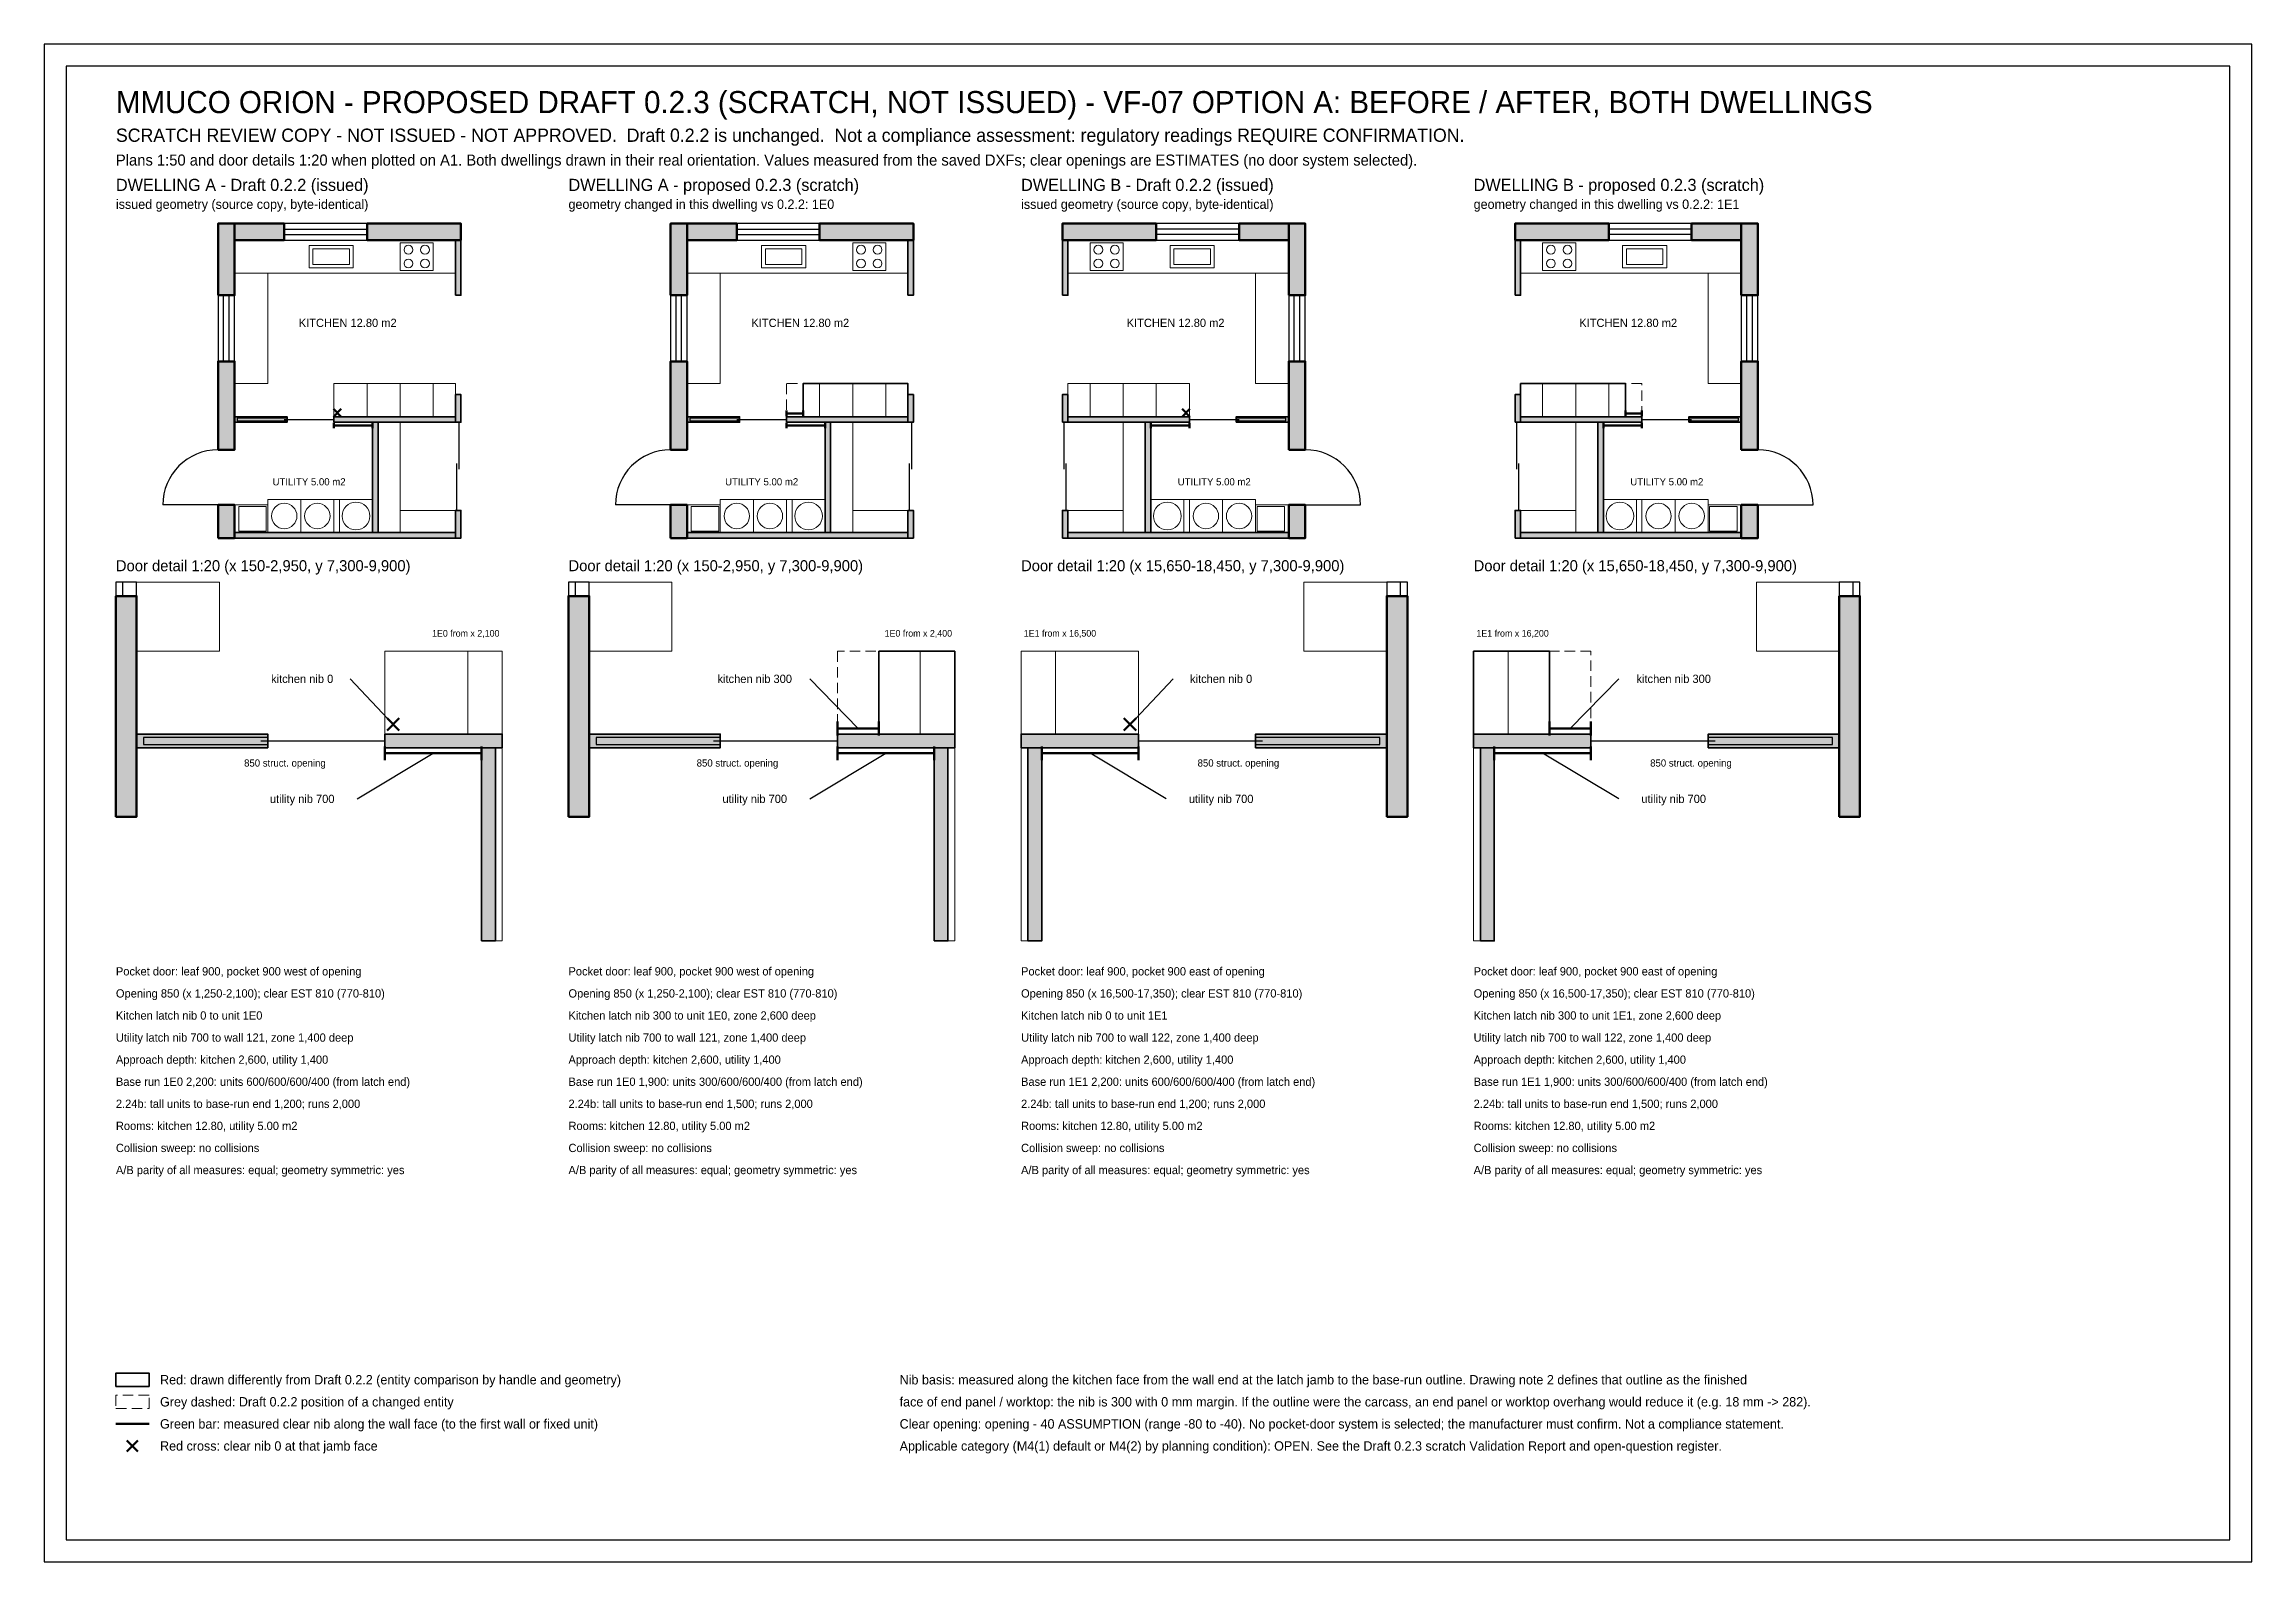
# Model space of a CAD drawing. Header units: millimetres. Extents: x 0 to 40000, y 0 to 27500.
import ezdxf
from ezdxf.enums import TextEntityAlignment as Align

# ---------------------------------------------------------------- set-up
doc = ezdxf.new("R2010")
doc.units = ezdxf.units.MM
doc.header["$LTSCALE"] = 15
doc.linetypes.add('DASHED', pattern=[19.05, 12.7, -6.35])
for name, color, linetype, lineweight in [('A-ANNO-TEXT', 7, 'Continuous', 25), ('A-DOOR', 4, 'Continuous', 25), ('A-FURN', 8, 'Continuous', 18), ('A-GLAZ', 5, 'Continuous', 25), ('A-SANI', 4, 'Continuous', 18), ('A-WALL-EXT', 7, 'Continuous', 50), ('A-WALL-INT', 8, 'Continuous', 35), ('VF07-CHANGE', 1, 'Continuous', 35), ('VF07-DIM', 5, 'Continuous', 25), ('VF07-NIB', 96, 'Continuous', 50), ('VF07-NIB-ZERO', 1, 'Continuous', 50), ('VF07-OLD', 8, 'DASHED', 18)]:
    doc.layers.add(name, color=color, linetype=linetype, lineweight=lineweight)

msp = doc.modelspace()

# ---------------------------------------------------------------- hatches: boundary and pattern name
at = {"layer": 'A-ANNO-TEXT'}
for points in [[(3150, 22950), (3450, 22950), (3450, 24250), (3150, 24250)], [(3450, 23950), (4350, 23950), (4350, 24250), (3450, 24250)], [(5850, 23950), (7550, 23950), (7550, 24250), (5850, 24250)], [(11350, 22950), (11650, 22950), (11650, 24250), (11350, 24250)], [(11650, 23950), (12550, 23950), (12550, 24250), (11650, 24250)], [(14050, 23950), (15750, 23950), (15750, 24250), (14050, 24250)], [(18450, 23950), (20150, 23950), (20150, 24250), (18450, 24250)], [(21650, 23950), (22550, 23950), (22550, 24250), (21650, 24250)], [(22550, 22950), (22850, 22950), (22850, 24250), (22550, 24250)], [(26650, 23950), (28350, 23950), (28350, 24250), (26650, 24250)], [(29850, 23950), (30750, 23950), (30750, 24250), (29850, 24250)], [(30750, 22950), (31050, 22950), (31050, 24250), (30750, 24250)], [(7450, 22950), (7550, 22950), (7550, 23950), (7450, 23950)], [(15650, 22950), (15750, 22950), (15750, 23950), (15650, 23950)], [(18450, 22950), (18550, 22950), (18550, 23950), (18450, 23950)], [(26650, 22950), (26750, 22950), (26750, 23950), (26650, 23950)], [(3150, 20150), (3450, 20150), (3450, 21750), (3150, 21750)], [(11350, 20150), (11650, 20150), (11650, 21750), (11350, 21750)], [(22550, 20150), (22850, 20150), (22850, 21750), (22550, 21750)], [(30750, 20150), (31050, 20150), (31050, 21750), (30750, 21750)], [(7450, 20650), (7550, 20650), (7550, 21150), (7450, 21150)], [(15650, 20650), (15750, 20650), (15750, 21150), (15650, 21150)], [(18450, 20650), (18550, 20650), (18550, 21150), (18450, 21150)], [(26650, 20650), (26750, 20650), (26750, 21150), (26650, 21150)], [(3450, 20650), (4400, 20650), (4400, 20750), (3450, 20750)], [(5250, 20650), (7450, 20650), (7450, 20750), (5250, 20750)], [(5950, 18650), (6050, 18650), (6050, 20650), (5950, 20650)], [(11650, 20650), (12600, 20650), (12600, 20750), (11650, 20750)], [(13450, 20650), (15650, 20650), (15650, 20750), (13450, 20750)], [(14150, 18650), (14250, 18650), (14250, 20650), (14150, 20650)], [(18550, 20650), (20750, 20650), (20750, 20750), (18550, 20750)], [(19950, 18650), (20050, 18650), (20050, 20650), (19950, 20650)], [(21600, 20650), (22550, 20650), (22550, 20750), (21600, 20750)], [(26750, 20650), (28950, 20650), (28950, 20750), (26750, 20750)], [(28150, 18650), (28250, 18650), (28250, 20650), (28150, 20650)], [(29800, 20650), (30750, 20650), (30750, 20750), (29800, 20750)], [(3150, 18550), (3450, 18550), (3450, 19150), (3150, 19150)], [(7450, 18550), (7550, 18550), (7550, 19050), (7450, 19050)], [(11350, 18550), (11650, 18550), (11650, 19150), (11350, 19150)], [(15650, 18550), (15750, 18550), (15750, 19050), (15650, 19050)], [(18450, 18550), (18550, 18550), (18550, 19050), (18450, 19050)], [(22550, 18550), (22850, 18550), (22850, 19150), (22550, 19150)], [(26650, 18550), (26750, 18550), (26750, 19050), (26650, 19050)], [(30750, 18550), (31050, 18550), (31050, 19150), (30750, 19150)], [(3450, 18550), (7450, 18550), (7450, 18650), (3450, 18650)], [(11650, 18550), (15650, 18550), (15650, 18650), (11650, 18650)], [(18550, 18550), (22550, 18550), (22550, 18650), (18550, 18650)], [(26750, 18550), (30750, 18550), (30750, 18650), (26750, 18650)], [(1300, 13500), (1675, 13500), (1675, 17500), (1300, 17500)], [(9500, 13500), (9875, 13500), (9875, 17500), (9500, 17500)], [(24325, 13500), (24700, 13500), (24700, 17500), (24325, 17500)], [(32525, 13500), (32900, 13500), (32900, 17500), (32525, 17500)], [(1675, 14750), (4050, 14750), (4050, 15000), (1675, 15000)], [(6175, 14750), (8300, 14750), (8300, 15000), (6175, 15000)], [(9875, 14750), (12250, 14750), (12250, 15000), (9875, 15000)], [(14375, 14750), (16500, 14750), (16500, 15000), (14375, 15000)], [(17700, 14750), (19825, 14750), (19825, 15000), (17700, 15000)], [(21950, 14750), (24325, 14750), (24325, 15000), (21950, 15000)], [(25900, 14750), (28025, 14750), (28025, 15000), (25900, 15000)], [(30150, 14750), (32525, 14750), (32525, 15000), (30150, 15000)], [(7925, 11250), (8175, 11250), (8175, 14750), (7925, 14750)], [(16125, 11250), (16375, 11250), (16375, 14750), (16125, 14750)], [(17825, 11250), (18075, 11250), (18075, 14750), (17825, 14750)], [(26025, 11250), (26275, 11250), (26275, 14750), (26025, 14750)]]:
    msp.add_hatch(color=256, dxfattribs=at).paths.add_polyline_path(points)

# ---------------------------------------------------------------- linework, layer by layer
for points in [[(0, 0), (40000, 0), (40000, 27500), (0, 27500)], [(400, 400), (39600, 400), (39600, 27100), (400, 27100)]]:
    msp.add_lwpolyline(points, close=True, dxfattribs=at)
at = {"layer": 'A-DOOR'}
for p, q in [((4350, 20700), (5250, 20700)), ((7520, 19800), (7520, 20650)), ((12550, 20700), (13450, 20700)), ((15720, 19800), (15720, 20650)), ((18480, 19800), (18480, 20650)), ((20750, 20700), (21650, 20700)), ((26680, 19800), (26680, 20650)), ((28950, 20700), (29850, 20700)), ((7480, 19050), (7480, 19900)), ((15680, 19050), (15680, 19900)), ((18520, 19050), (18520, 19900)), ((26720, 19050), (26720, 19900)), ((3150, 19150), (2150, 19150)), ((11350, 19150), (10350, 19150)), ((22850, 19150), (23850, 19150)), ((31050, 19150), (32050, 19150)), ((3925, 14875), (6175, 14875)), ((12125, 14875), (14375, 14875)), ((19825, 14875), (22075, 14875)), ((28025, 14875), (30275, 14875))]:
    msp.add_line(p, q, dxfattribs=at)
for points in [[(3500, 20675), (4400, 20675), (4400, 20725), (3500, 20725)], [(11700, 20675), (12600, 20675), (12600, 20725), (11700, 20725)], [(21600, 20675), (22500, 20675), (22500, 20725), (21600, 20725)], [(29800, 20675), (30700, 20675), (30700, 20725), (29800, 20725)], [(1800, 14812), (4050, 14812), (4050, 14938), (1800, 14938)], [(10000, 14812), (12250, 14812), (12250, 14938), (10000, 14938)], [(21950, 14812), (24200, 14812), (24200, 14938), (21950, 14938)], [(30150, 14812), (32400, 14812), (32400, 14938), (30150, 14938)]]:
    msp.add_lwpolyline(points, close=True, dxfattribs=at)
for centre, start, end in [((3150, 19150), 90, 180), ((11350, 19150), 90, 180), ((22850, 19150), 0, 90), ((31050, 19150), 0, 90)]:
    msp.add_arc(centre, 1000, start, end, dxfattribs=at)
at = {"layer": 'A-FURN'}
for p, q in [((5850, 20750), (5850, 21350)), ((6450, 20750), (6450, 21350)), ((7050, 20750), (7050, 21350)), ((14050, 20750), (14050, 21350)), ((14650, 20750), (14650, 21350)), ((15250, 20750), (15250, 21350)), ((18950, 20750), (18950, 21350)), ((19550, 20750), (19550, 21350)), ((20150, 20750), (20150, 21350)), ((27150, 20750), (27150, 21350)), ((27750, 20750), (27750, 21350)), ((28350, 20750), (28350, 21350)), ((7675, 15000), (7675, 16500)), ((15875, 15000), (15875, 16500)), ((18325, 15000), (18325, 16500)), ((26525, 15000), (26525, 16500))]:
    msp.add_line(p, q, dxfattribs=at)
for points in [[(3450, 23350), (7450, 23350), (7450, 23950), (3450, 23950)], [(11650, 23350), (15650, 23350), (15650, 23950), (11650, 23950)], [(18550, 23350), (22550, 23350), (22550, 23950), (18550, 23950)], [(26750, 23350), (30750, 23350), (30750, 23950), (26750, 23950)], [(3450, 21350), (4050, 21350), (4050, 23350), (3450, 23350)], [(11650, 21350), (12250, 21350), (12250, 23350), (11650, 23350)], [(21950, 21350), (22550, 21350), (22550, 23350), (21950, 23350)], [(30150, 21350), (30750, 21350), (30750, 23350), (30150, 23350)], [(5250, 20750), (7450, 20750), (7450, 21350), (5250, 21350)], [(13750, 20750), (15650, 20750), (15650, 21350), (13750, 21350)], [(18550, 20750), (20750, 20750), (20750, 21350), (18550, 21350)], [(26750, 20750), (28650, 20750), (28650, 21350), (26750, 21350)], [(6050, 18650), (6450, 18650), (6450, 20650), (6050, 20650)], [(14250, 18650), (14650, 18650), (14650, 20650), (14250, 20650)], [(19550, 18650), (19950, 18650), (19950, 20650), (19550, 20650)], [(27750, 18650), (28150, 18650), (28150, 20650), (27750, 20650)], [(4050, 18650), (5350, 18650), (5350, 19250), (4050, 19250)], [(5350, 18650), (5950, 18650), (5950, 19250), (5350, 19250)], [(12250, 18650), (13550, 18650), (13550, 19250), (12250, 19250)], [(13550, 18650), (14150, 18650), (14150, 19250), (13550, 19250)], [(20050, 18650), (20650, 18650), (20650, 19250), (20050, 19250)], [(20650, 18650), (21950, 18650), (21950, 19250), (20650, 19250)], [(28250, 18650), (28850, 18650), (28850, 19250), (28250, 19250)], [(28850, 18650), (30150, 18650), (30150, 19250), (28850, 19250)], [(3450, 18650), (4050, 18650), (4050, 19150), (3450, 19150)], [(6450, 18650), (7450, 18650), (7450, 19050), (6450, 19050)], [(11650, 18650), (12250, 18650), (12250, 19150), (11650, 19150)], [(14650, 18650), (15650, 18650), (15650, 19050), (14650, 19050)], [(18550, 18650), (19550, 18650), (19550, 19050), (18550, 19050)], [(21950, 18650), (22550, 18650), (22550, 19150), (21950, 19150)], [(26750, 18650), (27750, 18650), (27750, 19050), (26750, 19050)], [(30150, 18650), (30750, 18650), (30750, 19150), (30150, 19150)], [(1675, 16500), (3175, 16500), (3175, 17750), (1675, 17750)], [(9875, 16500), (11375, 16500), (11375, 17750), (9875, 17750)], [(22825, 16500), (24325, 16500), (24325, 17750), (22825, 17750)], [(31025, 16500), (32525, 16500), (32525, 17750), (31025, 17750)], [(6175, 15000), (8300, 15000), (8300, 16500), (6175, 16500)], [(15125, 15000), (16500, 15000), (16500, 16500), (15125, 16500)], [(17700, 15000), (19825, 15000), (19825, 16500), (17700, 16500)], [(25900, 15000), (27275, 15000), (27275, 16500), (25900, 16500)], [(8175, 11250), (8300, 11250), (8300, 14750), (8175, 14750)], [(16375, 11250), (16500, 11250), (16500, 14750), (16375, 14750)], [(17700, 11250), (17825, 11250), (17825, 14750), (17700, 14750)], [(25900, 11250), (26025, 11250), (26025, 14750), (25900, 14750)]]:
    msp.add_lwpolyline(points, close=True, dxfattribs=at)
for centre in [(5650, 18950), (13850, 18950), (20350, 18950), (28550, 18950)]:
    msp.add_circle(centre, 250, dxfattribs=at)
at = {"layer": 'A-GLAZ'}
for p, q in [((4350, 24150), (5850, 24150)), ((4350, 24050), (5850, 24050)), ((12550, 24150), (14050, 24150)), ((12550, 24050), (14050, 24050)), ((21650, 24150), (20150, 24150)), ((21650, 24050), (20150, 24050)), ((29850, 24150), (28350, 24150)), ((29850, 24050), (28350, 24050)), ((3250, 21750), (3250, 22950)), ((3350, 21750), (3350, 22950)), ((11450, 21750), (11450, 22950)), ((11550, 21750), (11550, 22950)), ((22650, 21750), (22650, 22950)), ((22750, 21750), (22750, 22950)), ((30850, 21750), (30850, 22950)), ((30950, 21750), (30950, 22950)), ((1425, 17500), (1425, 17750)), ((9625, 17500), (9625, 17750)), ((24575, 17500), (24575, 17750)), ((32775, 17500), (32775, 17750))]:
    msp.add_line(p, q, dxfattribs=at)
for points in [[(4350, 23950), (5850, 23950), (5850, 24250), (4350, 24250)], [(12550, 23950), (14050, 23950), (14050, 24250), (12550, 24250)], [(20150, 23950), (21650, 23950), (21650, 24250), (20150, 24250)], [(28350, 23950), (29850, 23950), (29850, 24250), (28350, 24250)], [(3150, 21750), (3450, 21750), (3450, 22950), (3150, 22950)], [(11350, 21750), (11650, 21750), (11650, 22950), (11350, 22950)], [(22550, 21750), (22850, 21750), (22850, 22950), (22550, 22950)], [(30750, 21750), (31050, 21750), (31050, 22950), (30750, 22950)], [(1300, 17500), (1675, 17500), (1675, 17750), (1300, 17750)], [(9500, 17500), (9875, 17500), (9875, 17750), (9500, 17750)], [(24325, 17500), (24700, 17500), (24700, 17750), (24325, 17750)], [(32525, 17500), (32900, 17500), (32900, 17750), (32525, 17750)]]:
    msp.add_lwpolyline(points, close=True, dxfattribs=at)
at = {"layer": 'A-SANI'}
for points in [[(4800, 23450), (5600, 23450), (5600, 23850), (4800, 23850)], [(4870, 23510), (5530, 23510), (5530, 23790), (4870, 23790)], [(6450, 23400), (7050, 23400), (7050, 23900), (6450, 23900)], [(13000, 23450), (13800, 23450), (13800, 23850), (13000, 23850)], [(13070, 23510), (13730, 23510), (13730, 23790), (13070, 23790)], [(14650, 23400), (15250, 23400), (15250, 23900), (14650, 23900)], [(18950, 23400), (19550, 23400), (19550, 23900), (18950, 23900)], [(20400, 23450), (21200, 23450), (21200, 23850), (20400, 23850)], [(20470, 23510), (21130, 23510), (21130, 23790), (20470, 23790)], [(27150, 23400), (27750, 23400), (27750, 23900), (27150, 23900)], [(28600, 23450), (29400, 23450), (29400, 23850), (28600, 23850)], [(28670, 23510), (29330, 23510), (29330, 23790), (28670, 23790)], [(4050, 18650), (4650, 18650), (4650, 19250), (4050, 19250)], [(4650, 18650), (5250, 18650), (5250, 19250), (4650, 19250)], [(12250, 18650), (12850, 18650), (12850, 19250), (12250, 19250)], [(12850, 18650), (13450, 18650), (13450, 19250), (12850, 19250)], [(20750, 18650), (21350, 18650), (21350, 19250), (20750, 19250)], [(21350, 18650), (21950, 18650), (21950, 19250), (21350, 19250)], [(28950, 18650), (29550, 18650), (29550, 19250), (28950, 19250)], [(29550, 18650), (30150, 18650), (30150, 19250), (29550, 19250)], [(3525, 18675), (4025, 18675), (4025, 19125), (3525, 19125)], [(11725, 18675), (12225, 18675), (12225, 19125), (11725, 19125)], [(21975, 18675), (22475, 18675), (22475, 19125), (21975, 19125)], [(30175, 18675), (30675, 18675), (30675, 19125), (30175, 19125)]]:
    msp.add_lwpolyline(points, close=True, dxfattribs=at)
for centre, radius in [((6600, 23775), 80), ((6600, 23525), 80), ((6900, 23775), 80), ((6900, 23525), 80), ((14800, 23775), 80), ((14800, 23525), 80), ((15100, 23775), 80), ((15100, 23525), 80), ((19100, 23775), 80), ((19100, 23525), 80), ((19400, 23775), 80), ((19400, 23525), 80), ((27300, 23775), 80), ((27300, 23525), 80), ((27600, 23775), 80), ((27600, 23525), 80), ((4350, 18950), 230), ((4950, 18950), 230), ((12550, 18950), 230), ((13150, 18950), 230), ((21050, 18950), 230), ((21650, 18950), 230), ((29250, 18950), 230), ((29850, 18950), 230)]:
    msp.add_circle(centre, radius, dxfattribs=at)
at = {"layer": 'A-WALL-EXT'}
for points in [[(3150, 22950), (3450, 22950), (3450, 24250), (3150, 24250)], [(3450, 23950), (4350, 23950), (4350, 24250), (3450, 24250)], [(5850, 23950), (7550, 23950), (7550, 24250), (5850, 24250)], [(11350, 22950), (11650, 22950), (11650, 24250), (11350, 24250)], [(11650, 23950), (12550, 23950), (12550, 24250), (11650, 24250)], [(14050, 23950), (15750, 23950), (15750, 24250), (14050, 24250)], [(18450, 23950), (20150, 23950), (20150, 24250), (18450, 24250)], [(21650, 23950), (22550, 23950), (22550, 24250), (21650, 24250)], [(22550, 22950), (22850, 22950), (22850, 24250), (22550, 24250)], [(26650, 23950), (28350, 23950), (28350, 24250), (26650, 24250)], [(29850, 23950), (30750, 23950), (30750, 24250), (29850, 24250)], [(30750, 22950), (31050, 22950), (31050, 24250), (30750, 24250)], [(3150, 20150), (3450, 20150), (3450, 21750), (3150, 21750)], [(11350, 20150), (11650, 20150), (11650, 21750), (11350, 21750)], [(22550, 20150), (22850, 20150), (22850, 21750), (22550, 21750)], [(30750, 20150), (31050, 20150), (31050, 21750), (30750, 21750)], [(3150, 18550), (3450, 18550), (3450, 19150), (3150, 19150)], [(11350, 18550), (11650, 18550), (11650, 19150), (11350, 19150)], [(22550, 18550), (22850, 18550), (22850, 19150), (22550, 19150)], [(30750, 18550), (31050, 18550), (31050, 19150), (30750, 19150)], [(1300, 13500), (1675, 13500), (1675, 17500), (1300, 17500)], [(9500, 13500), (9875, 13500), (9875, 17500), (9500, 17500)], [(24325, 13500), (24700, 13500), (24700, 17500), (24325, 17500)], [(32525, 13500), (32900, 13500), (32900, 17500), (32525, 17500)]]:
    msp.add_lwpolyline(points, close=True, dxfattribs=at)
at = {"layer": 'A-WALL-INT'}
for points in [[(7450, 22950), (7550, 22950), (7550, 23950), (7450, 23950)], [(15650, 22950), (15750, 22950), (15750, 23950), (15650, 23950)], [(18450, 22950), (18550, 22950), (18550, 23950), (18450, 23950)], [(26650, 22950), (26750, 22950), (26750, 23950), (26650, 23950)], [(7450, 20650), (7550, 20650), (7550, 21150), (7450, 21150)], [(15650, 20650), (15750, 20650), (15750, 21150), (15650, 21150)], [(18450, 20650), (18550, 20650), (18550, 21150), (18450, 21150)], [(26650, 20650), (26750, 20650), (26750, 21150), (26650, 21150)], [(3450, 20650), (4400, 20650), (4400, 20750), (3450, 20750)], [(5250, 20650), (7450, 20650), (7450, 20750), (5250, 20750)], [(5950, 18650), (6050, 18650), (6050, 20650), (5950, 20650)], [(11650, 20650), (12600, 20650), (12600, 20750), (11650, 20750)], [(13450, 20650), (15650, 20650), (15650, 20750), (13450, 20750)], [(14150, 18650), (14250, 18650), (14250, 20650), (14150, 20650)], [(18550, 20650), (20750, 20650), (20750, 20750), (18550, 20750)], [(19950, 18650), (20050, 18650), (20050, 20650), (19950, 20650)], [(21600, 20650), (22550, 20650), (22550, 20750), (21600, 20750)], [(26750, 20650), (28950, 20650), (28950, 20750), (26750, 20750)], [(28150, 18650), (28250, 18650), (28250, 20650), (28150, 20650)], [(29800, 20650), (30750, 20650), (30750, 20750), (29800, 20750)], [(7450, 18550), (7550, 18550), (7550, 19050), (7450, 19050)], [(15650, 18550), (15750, 18550), (15750, 19050), (15650, 19050)], [(18450, 18550), (18550, 18550), (18550, 19050), (18450, 19050)], [(26650, 18550), (26750, 18550), (26750, 19050), (26650, 19050)], [(3450, 18550), (7450, 18550), (7450, 18650), (3450, 18650)], [(11650, 18550), (15650, 18550), (15650, 18650), (11650, 18650)], [(18550, 18550), (22550, 18550), (22550, 18650), (18550, 18650)], [(26750, 18550), (30750, 18550), (30750, 18650), (26750, 18650)], [(1675, 14750), (4050, 14750), (4050, 15000), (1675, 15000)], [(6175, 14750), (8300, 14750), (8300, 15000), (6175, 15000)], [(9875, 14750), (12250, 14750), (12250, 15000), (9875, 15000)], [(14375, 14750), (16500, 14750), (16500, 15000), (14375, 15000)], [(17700, 14750), (19825, 14750), (19825, 15000), (17700, 15000)], [(21950, 14750), (24325, 14750), (24325, 15000), (21950, 15000)], [(25900, 14750), (28025, 14750), (28025, 15000), (25900, 15000)], [(30150, 14750), (32525, 14750), (32525, 15000), (30150, 15000)], [(7925, 11250), (8175, 11250), (8175, 14750), (7925, 14750)], [(16125, 11250), (16375, 11250), (16375, 14750), (16125, 14750)], [(17825, 11250), (18075, 11250), (18075, 14750), (17825, 14750)], [(26025, 11250), (26275, 11250), (26275, 14750), (26025, 14750)]]:
    msp.add_lwpolyline(points, close=True, dxfattribs=at)
at = {"layer": 'VF07-CHANGE'}
for points in [[(13750, 20750), (15650, 20750), (15650, 21350), (13750, 21350)], [(26750, 20750), (28650, 20750), (28650, 21350), (26750, 21350)], [(15125, 15000), (16500, 15000), (16500, 16500), (15125, 16500)], [(25900, 15000), (27275, 15000), (27275, 16500), (25900, 16500)], [(1300, 3180), (1900, 3180), (1900, 3420), (1300, 3420)]]:
    msp.add_lwpolyline(points, close=True, dxfattribs=at)
at = {"layer": 'VF07-DIM'}
for p, q in [((5544, 16000), (6325, 15175)), ((13870, 16000), (14750, 15100)), ((20456, 16000), (19675, 15175)), ((28530, 16000), (27650, 15100)), ((5670, 13825), (7050, 14650)), ((13870, 13825), (15250, 14650)), ((20330, 13825), (18950, 14650)), ((28530, 13825), (27150, 14650))]:
    msp.add_line(p, q, dxfattribs=at)
at = {"layer": 'VF07-NIB'}
for p, q in [((13450, 20760), (13450, 20860)), ((13450, 20810), (13750, 20810)), ((13750, 20760), (13750, 20860)), ((28650, 20760), (28650, 20860)), ((28950, 20810), (28650, 20810)), ((28950, 20760), (28950, 20860)), ((5250, 20640), (5250, 20540)), ((5250, 20590), (5950, 20590)), ((5950, 20640), (5950, 20540)), ((13450, 20640), (13450, 20540)), ((13450, 20590), (14150, 20590)), ((14150, 20640), (14150, 20540)), ((20050, 20640), (20050, 20540)), ((20750, 20590), (20050, 20590)), ((20750, 20640), (20750, 20540)), ((28250, 20640), (28250, 20540)), ((28950, 20590), (28250, 20590)), ((28950, 20640), (28950, 20540)), ((14375, 14975), (14375, 15225)), ((15125, 14975), (15125, 15225)), ((27275, 14975), (27275, 15225)), ((28025, 14975), (28025, 15225)), ((14375, 15100), (15125, 15100)), ((28025, 15100), (27275, 15100)), ((6175, 14775), (6175, 14525)), ((6175, 14650), (7925, 14650)), ((7925, 14775), (7925, 14525)), ((14375, 14775), (14375, 14525)), ((14375, 14650), (16125, 14650)), ((16125, 14775), (16125, 14525)), ((18075, 14775), (18075, 14525)), ((19825, 14650), (18075, 14650)), ((19825, 14775), (19825, 14525)), ((26275, 14775), (26275, 14525)), ((28025, 14650), (26275, 14650)), ((28025, 14775), (28025, 14525)), ((1300, 2500), (1900, 2500))]:
    msp.add_line(p, q, dxfattribs=at)
at = {"layer": 'VF07-NIB-ZERO'}
for p, q in [((5240, 20750), (5380, 20890)), ((5240, 20890), (5380, 20750)), ((20620, 20750), (20760, 20890)), ((20620, 20890), (20760, 20750)), ((6215, 15065), (6435, 15285)), ((6215, 15285), (6435, 15065)), ((19565, 15065), (19785, 15285)), ((19565, 15285), (19785, 15065)), ((1500, 2000), (1700, 2200)), ((1500, 2200), (1700, 2000))]:
    msp.add_line(p, q, dxfattribs=at)
at = {"layer": 'VF07-OLD'}
for points in [[(13450, 20750), (15650, 20750), (15650, 21350), (13450, 21350)], [(26750, 20750), (28950, 20750), (28950, 21350), (26750, 21350)], [(14375, 15000), (16500, 15000), (16500, 16500), (14375, 16500)], [(25900, 15000), (28025, 15000), (28025, 16500), (25900, 16500)], [(1300, 2780), (1900, 2780), (1900, 3020), (1300, 3020)]]:
    msp.add_lwpolyline(points, close=True, dxfattribs=at)

# ---------------------------------------------------------------- texts
at = {"layer": 'A-ANNO-TEXT'}
for s, height, p in [('MMUCO ORION - PROPOSED DRAFT 0.2.3 (SCRATCH, NOT ISSUED) - VF-07 OPTION A: BEFORE / AFTER, BOTH DWELLINGS', 400, (1300, 26450)), ('Plans 1:50 and door details 1:20 when plotted on A1. Both dwellings drawn in their real orientation. Values measured from the saved DXFs; clear openings are ESTIMATES (no door system selected).', 200, (1300, 25400)), ('DWELLING A - Draft 0.2.2 (issued)', 220, (1300, 24950)), ('DWELLING A - proposed 0.2.3 (scratch)', 220, (9500, 24950)), ('DWELLING B - Draft 0.2.2 (issued)', 220, (17700, 24950)), ('DWELLING B - proposed 0.2.3 (scratch)', 220, (25900, 24950)), ('issued geometry (source copy, byte-identical)', 170, (1300, 24600)), ('geometry changed in this dwelling vs 0.2.2: 1E0', 170, (9500, 24600)), ('issued geometry (source copy, byte-identical)', 170, (17700, 24600)), ('geometry changed in this dwelling vs 0.2.2: 1E1', 170, (25900, 24600)), ('Door detail 1:20 (x 150-2,950, y 7,300-9,900)', 200, (1300, 18050)), ('Door detail 1:20 (x 150-2,950, y 7,300-9,900)', 200, (9500, 18050)), ('Door detail 1:20 (x 15,650-18,450, y 7,300-9,900)', 200, (17700, 18050)), ('Door detail 1:20 (x 15,650-18,450, y 7,300-9,900)', 200, (25900, 18050)), ('Pocket door: leaf 900, pocket 900 west of opening', 150, (1300, 10700)), ('Pocket door: leaf 900, pocket 900 west of opening', 150, (9500, 10700)), ('Pocket door: leaf 900, pocket 900 east of opening', 150, (17700, 10700)), ('Pocket door: leaf 900, pocket 900 east of opening', 150, (25900, 10700)), ('Opening 850 (x 1,250-2,100); clear EST 810 (770-810)', 150, (1300, 10300)), ('Opening 850 (x 1,250-2,100); clear EST 810 (770-810)', 150, (9500, 10300)), ('Opening 850 (x 16,500-17,350); clear EST 810 (770-810)', 150, (17700, 10300)), ('Opening 850 (x 16,500-17,350); clear EST 810 (770-810)', 150, (25900, 10300)), ('Kitchen latch nib 0 to unit 1E0', 150, (1300, 9900)), ('Kitchen latch nib 300 to unit 1E0, zone 2,600 deep', 150, (9500, 9900)), ('Kitchen latch nib 0 to unit 1E1', 150, (17700, 9900)), ('Kitchen latch nib 300 to unit 1E1, zone 2,600 deep', 150, (25900, 9900)), ('Utility latch nib 700 to wall 121, zone 1,400 deep', 150, (1300, 9500)), ('Utility latch nib 700 to wall 121, zone 1,400 deep', 150, (9500, 9500)), ('Utility latch nib 700 to wall 122, zone 1,400 deep', 150, (17700, 9500)), ('Utility latch nib 700 to wall 122, zone 1,400 deep', 150, (25900, 9500)), ('Approach depth: kitchen 2,600, utility 1,400', 150, (1300, 9100)), ('Approach depth: kitchen 2,600, utility 1,400', 150, (9500, 9100)), ('Approach depth: kitchen 2,600, utility 1,400', 150, (17700, 9100)), ('Approach depth: kitchen 2,600, utility 1,400', 150, (25900, 9100)), ('Base run 1E0 2,200: units 600/600/600/400 (from latch end)', 150, (1300, 8700)), ('Base run 1E0 1,900: units 300/600/600/400 (from latch end)', 150, (9500, 8700)), ('Base run 1E1 2,200: units 600/600/600/400 (from latch end)', 150, (17700, 8700)), ('Base run 1E1 1,900: units 300/600/600/400 (from latch end)', 150, (25900, 8700)), ('2.24b: tall units to base-run end 1,200; runs 2,000', 150, (1300, 8300)), ('2.24b: tall units to base-run end 1,500; runs 2,000', 150, (9500, 8300)), ('2.24b: tall units to base-run end 1,200; runs 2,000', 150, (17700, 8300)), ('2.24b: tall units to base-run end 1,500; runs 2,000', 150, (25900, 8300)), ('Rooms: kitchen 12.80, utility 5.00 m2', 150, (1300, 7900)), ('Rooms: kitchen 12.80, utility 5.00 m2', 150, (9500, 7900)), ('Rooms: kitchen 12.80, utility 5.00 m2', 150, (17700, 7900)), ('Rooms: kitchen 12.80, utility 5.00 m2', 150, (25900, 7900)), ('Collision sweep: no collisions', 150, (1300, 7500)), ('Collision sweep: no collisions', 150, (9500, 7500)), ('Collision sweep: no collisions', 150, (17700, 7500)), ('Collision sweep: no collisions', 150, (25900, 7500)), ('A/B parity of all measures: equal; geometry symmetric: yes', 150, (1300, 7100)), ('A/B parity of all measures: equal; geometry symmetric: yes', 150, (9500, 7100)), ('A/B parity of all measures: equal; geometry symmetric: yes', 150, (17700, 7100)), ('A/B parity of all measures: equal; geometry symmetric: yes', 150, (25900, 7100)), ('Red: drawn differently from Draft 0.2.2 (entity comparison by handle and geometry)', 170, (2100, 3300)), ('Nib basis: measured along the kitchen face from the wall end at the latch jamb to the base-run outline. Drawing note 2 defines that outline as the finished', 170, (15500, 3300)), ('Grey dashed: Draft 0.2.2 position of a changed entity', 170, (2100, 2900)), ('face of end panel / worktop: the nib is 300 with 0 mm margin. If the outline were the carcass, an end panel or worktop overhang would reduce it (e.g. 18 mm -> 282).', 170, (15500, 2900)), ('Green bar: measured clear nib along the wall face (to the first wall or fixed unit)', 170, (2100, 2500)), ('Clear opening: opening - 40 ASSUMPTION (range -80 to -40). No pocket-door system is selected; the manufacturer must confirm. Not a compliance statement.', 170, (15500, 2500)), ('Red cross: clear nib 0 at that jamb face', 170, (2100, 2100)), ('Applicable category (M4(1) default or M4(2) by planning condition): OPEN. See the Draft 0.2.3 scratch Validation Report and open-question register.', 170, (15500, 2100))]:
    msp.add_text(s, height=height, dxfattribs=at).set_placement(p, align=Align.MIDDLE_LEFT)
for s, height, p in [('KITCHEN 12.80 m2', 150, (5500, 22450)), ('KITCHEN 12.80 m2', 150, (13700, 22450)), ('KITCHEN 12.80 m2', 150, (20500, 22450)), ('KITCHEN 12.80 m2', 150, (28700, 22450)), ('UTILITY 5.00 m2', 130, (4800, 19570)), ('UTILITY 5.00 m2', 130, (13000, 19570)), ('UTILITY 5.00 m2', 130, (21200, 19570)), ('UTILITY 5.00 m2', 130, (29400, 19570))]:
    msp.add_text(s, height=height, dxfattribs=at).set_placement(p, align=Align.MIDDLE_CENTER)
at = {"layer": 'VF07-CHANGE'}
msp.add_text('SCRATCH REVIEW COPY - NOT ISSUED - NOT APPROVED.  Draft 0.2.2 is unchanged.  Not a compliance assessment: regulatory readings REQUIRE CONFIRMATION.', height=240, dxfattribs=at).set_placement((1300, 25850), align=Align.MIDDLE_LEFT)
at = {"layer": 'VF07-DIM'}
for s, p in [('1E0 from x 2,100', (8250, 16825)), ('1E0 from x 2,400', (16450, 16825))]:
    msp.add_text(s, height=120, dxfattribs=at).set_placement(p, align=Align.MIDDLE_RIGHT)
for s, p in [('1E1 from x 16,500', (17750, 16825)), ('1E1 from x 16,200', (25950, 16825))]:
    msp.add_text(s, height=120, dxfattribs=at).set_placement(p, align=Align.MIDDLE_LEFT)
for p in [(4362, 14475), (12562, 14475), (21638, 14475), (29838, 14475)]:
    msp.add_text('850 struct. opening', height=130, dxfattribs=at).set_placement(p, align=Align.MIDDLE_CENTER)
at = {"layer": 'VF07-NIB'}
for s, p in [('kitchen nib 300', (12875, 16000)), ('kitchen nib 300', (29525, 16000)), ('utility nib 700', (4675, 13825)), ('utility nib 700', (12875, 13825)), ('utility nib 700', (21325, 13825)), ('utility nib 700', (29525, 13825))]:
    msp.add_text(s, height=150, dxfattribs=at).set_placement(p, align=Align.MIDDLE_CENTER)
at = {"layer": 'VF07-NIB-ZERO'}
for p in [(4675, 16000), (21325, 16000)]:
    msp.add_text('kitchen nib 0', height=150, dxfattribs=at).set_placement(p, align=Align.MIDDLE_CENTER)

doc.saveas('drawing.dxf')
